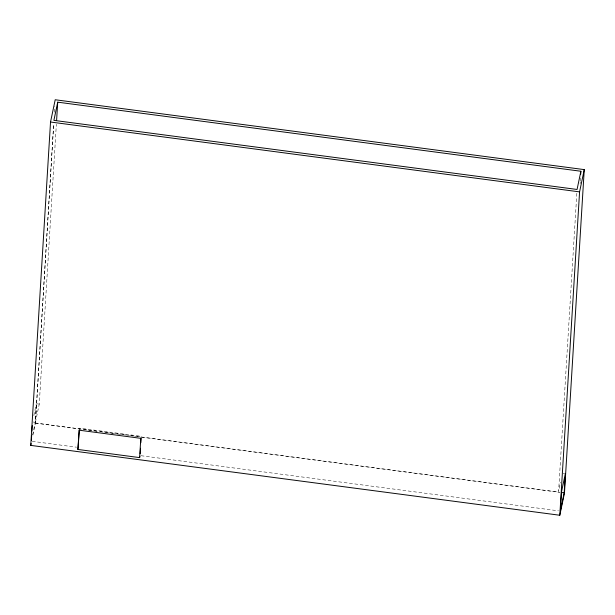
<?xml version="1.0" encoding="UTF-8"?>
<svg xmlns="http://www.w3.org/2000/svg" width="615" height="615" viewBox="0 0 615 615"><rect width="100%" height="100%" fill="white"/><g stroke="black" fill="none" stroke-linecap="round" stroke-linejoin="round"><path stroke-width="0.46" stroke-dasharray="3.08 2.31" d="M32.649 434.828L35.132 422.982L36.316 403.709L39.252 404.101L56.365 124.215M33.225 422.028L35.432 422.321L53.659 124.207M32.895 435.182L35.424 423.12L53.736 123.669M54.443 112.191L54.789 106.449M576.832 193.302L558.597 491.416L560.503 482.306M580.122 183.708L580.245 181.786M580.299 180.833L580.475 177.958M33.825 415.555L36.316 403.709M35.432 422.321L39.252 404.101M79.089 430.185L79.512 428.163L141.235 436.312L140.812 438.334M563.155 473.289L564.624 473.488M35.132 422.982L559.419 492.231M35.424 423.12L87.761 430.031M88.706 430.154L99.176 431.538M100.13 431.661L110.592 433.045M111.546 433.168L116.304 433.798M117.257 433.921L125.821 435.059M129.627 435.558L140.089 436.942M141.043 437.065L559.712 492.346M141.004 455.707L558.451 510.827M32.249 441.332L76.452 447.19"/><path stroke-width="0.92" d="M30.75 445.391L50.53 122.024L55.204 99.753L584.25 169.609L564.47 492.976L559.796 515.247L30.75 445.391L31.142 443.538M31.365 440.286L31.649 435.697M31.926 431.107L32.264 425.603M56.603 120.379L57.718 102.167L580.883 171.247L580.714 174.122M77.905 449.457L79.089 430.185L140.812 438.334L139.628 457.606L77.905 449.457L79.397 430M140.166 453.747L140.504 448.243M140.843 442.738L141.119 438.149M559.796 515.247L579.576 191.88L584.25 169.609M564.178 492.853L565.354 473.581L561.533 491.808L560.357 511.08L564.178 492.853L561.326 492.477M57.718 102.167L53.897 120.371L577.062 189.466L580.883 171.247M139.628 457.606L139.912 456.261M50.53 122.024L579.576 191.88"/></g></svg>
